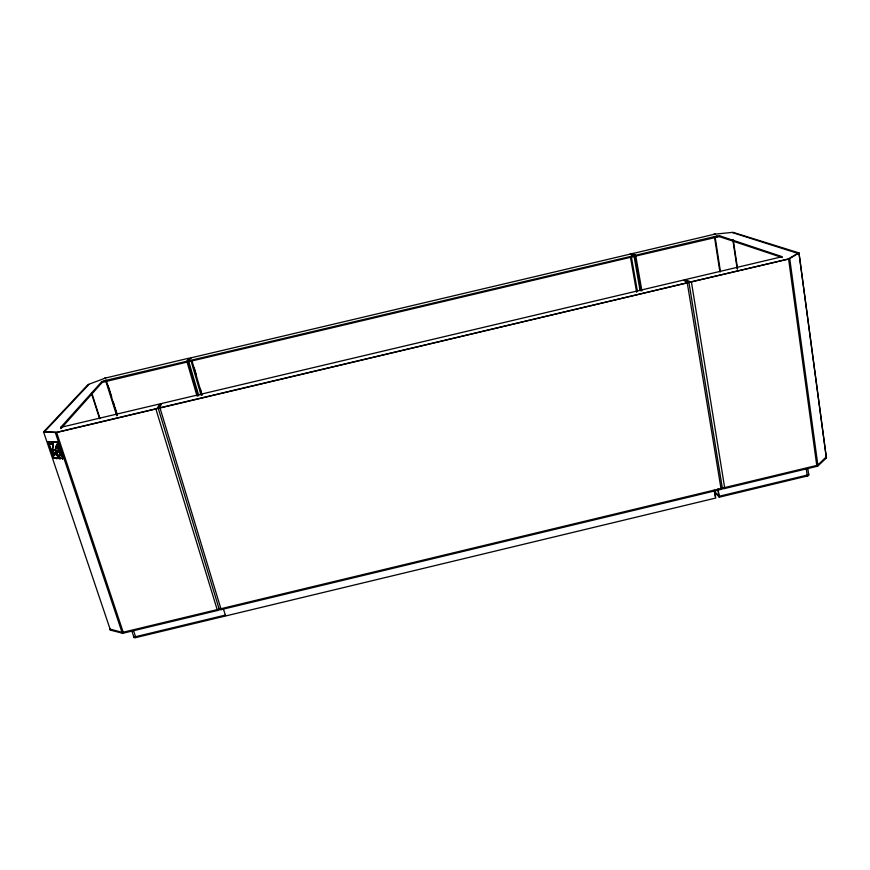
<?xml version="1.0" encoding="UTF-8"?>
<svg xmlns="http://www.w3.org/2000/svg" width="870" height="870" viewBox="0 0 870 870"><rect width="100%" height="100%" fill="white"/><g stroke="black" fill="none" stroke-linecap="round" stroke-linejoin="round"><path stroke-width="1.3" d="M109.87 629.075L121.985 632.305A2.001 0.696 -20 0 0 123.203 632.229L217.185 609.631A1.947 0.707 -18.4 0 0 219.24 608.391A1.947 0.707 -18.3 0 0 220.904 608.739L720.991 488.472A1.936 0.696 -7.9 0 0 722.209 487.439A1.936 0.696 -7.8 0 0 724.634 487.591L816.767 465.439A1.979 0.685 -6.3 0 0 817.833 464.971L826.38 456.837M798.029 253.453L732.148 232.518M59.78 458.653L59.736 458.283M53.385 444.07L52.33 449.605L55.234 449.801L56.811 444.276L58.845 450.345L56.876 444.94L55.419 450.018L57.431 456.152L52.483 450.54L54.07 455.88L52.091 449.855L53.146 444.32L50.025 443.841L53.429 444.048L52.363 449.594L55.234 449.801L56.767 444.287M60.976 428.562L102.258 382.376L187.072 362.083M60.704 427.377L782.206 256.693L719.566 235.781L717.576 235.89L104.302 380.745L101.67 381.756L60.704 427.377L61.03 428.344M225.58 615.579L223.253 608.663M219.109 608.935L158.155 408.052L160.526 404.278M55.419 450.018C44.881 445.799 64.13 464.08 55.288 450.084L56.833 444.962M189.225 361.006L189.638 360.332M161.537 404.039L159.264 408.052M640.07 290.547L633.958 255.606L630.228 254.105L191.095 357.82L188.551 360.832L198.784 395.709M191.161 358.027L189.366 358.364L187.692 361.039L197.925 395.915M159.504 404.517L157.122 408.291L156.045 408.748L56.887 432.249L44.555 431.672L88.99 384.366M189.366 358.364C187.126 357.842 189.323 359.321 186.822 361.246L197.066 396.111M684.603 280.151L689.018 282.445L56.637 432.531L43.511 432.009L88.033 384.573L105.466 378.037L187.963 358.407M797.953 253.322L788.22 258.988L691.139 281.989L685.604 279.912L685.767 280.912M59.769 458.533L60.356 458.425M110.164 629.662A1.979 0.674 -20.1 0 0 110.436 630.119L122.289 633.186A2.001 0.696 -20 0 0 123.496 633.121L217.456 610.522A1.947 0.707 -18.4 0 0 219.512 609.272A1.947 0.707 -18.3 0 0 221.176 609.631L721.132 489.386A1.936 0.696 -7.9 0 0 722.361 488.353A1.936 0.696 -7.8 0 0 724.786 488.505L816.886 466.363A1.979 0.685 -6.3 0 0 817.952 465.885L826.359 458.012A1.957 0.663 -6.2 0 0 826.348 457.5L799.008 252.909L732.997 232.323L714.694 234.182M159.351 407.91L687.963 282.609L683.602 280.39M722.361 488.353L688.931 282.304L788.97 259.021L799.008 252.909M641.864 290.754L635.665 255.204L632.577 253.681L633.143 253.409M62.096 458.664L62.89 458.729L62.042 458.523L62.76 458.577L57.344 442.123L48.078 441.558L53.614 457.99L54.342 458.055L53.646 457.848L48.252 441.688L57.311 442.275M56.789 458.599L56.332 457.783L56.941 458.61M58.377 458.533L58.17 457.805L57.039 458.251M60.302 458.12L59.247 458.283M61.041 458.327L60.226 458.838M53.614 457.99L54.375 458.033M55.299 457.609L55.658 458.24M55.984 458.533L55.723 457.642L55.984 458.533C57.376 458.588 55.321 456.837 56.561 458.555M104.4 378.232L105.651 377.841M225.221 615.123L135.535 636.709A2.566 0.913 -20 0 1 133.523 636.383M133.643 636.416L133.849 637.068A2.566 0.913 -20 0 0 135.818 637.579L715.771 498.031L714.531 490.517M714.346 492.018L719.349 497.161L807.295 476.01A2.545 0.892 -6.3 0 0 808.687 474.694L808.654 474.476M188.801 361.681L634.11 256.476M635.818 256.063L719.294 236.596L782.173 257.542M713.813 234.193L715.096 233.976M714.694 234.182L631.696 253.779L634.817 255.41L641.016 290.961M59.443 458.468C59.106 456.804 58.649 459.958 60.693 458.044M55.691 457.663L55.104 457.968M57.67 457.827L58.214 458.403M631.729 253.877L629.934 254.16M714.226 491.158L719.207 496.27L807.164 475.107A2.545 0.892 -6.3 0 0 808.698 473.943M43.565 431.835L110.436 630.119M55.386 432.694L122.289 633.186M57.344 442.123L62.847 458.751M57.703 457.805L57.964 458.697M56.637 432.531L123.496 633.121M133.556 630.717L135.818 637.579M131.925 631.218L132.577 633.208M132.914 634.208L133.567 636.198M91.731 392.903L99.941 418.481M91.383 393.088L99.593 418.687M101.67 381.756L101.942 382.604M108.065 385.497L111.686 396.97M113.307 402.07L114.514 405.898M114.916 407.171L116.895 413.457M106.129 380.146L117.33 415.577M105.542 380.32L116.754 415.762M104.302 380.745L104.563 381.582M160.189 408.563L159.96 407.823L221.176 609.631M155.882 409.02L217.456 610.522M194.238 367.988L196.152 374.524M200.339 388.825L201.47 392.718M191.857 360.408L202.079 395.361M190.976 360.724L201.079 395.219M631.261 256.226L637.46 291.504M630.554 257.672L636.644 292.298M717.989 488.875L719.349 497.161M717.891 489.799L719.044 496.846M714.226 490.201L715.314 496.813M691.443 282.13L724.786 488.505M721.132 489.386L687.322 283.152M716.75 236.053L716.88 236.912M715.227 237.641L720.469 271.734M714.422 236.444L719.871 271.821M719.566 235.781L719.697 236.651M733.258 239.979L737.586 268.917M732.855 239.979L737.184 268.895M807.849 468.658L808.567 473.802M806.305 468.93L807.295 476.01M789.753 258.716L817.952 465.885M788.611 259.119L816.886 466.363M798.986 253.203L826.359 458.012M56.3 452.226A3.23 1.501 64.4 0 0 59.508 456.239A3.23 1.501 64.4 0 0 58.79 451.421A3.23 1.501 64.4 0 0 56.3 452.226A3.23 1.501 64.4 0 0 59.475 456.25A3.23 1.501 64.4 0 0 58.758 451.432A3.23 1.501 64.4 0 0 56.267 452.248M56.496 452.335A2.904 1.348 64.4 0 0 59.377 455.945A2.904 1.348 64.4 0 0 58.736 451.606A2.904 1.348 64.4 0 0 56.496 452.335M56.452 452.356A2.904 1.348 64.4 0 0 59.345 455.956A2.904 1.348 64.4 0 0 58.692 451.617A2.904 1.348 64.4 0 0 56.452 452.356"/></g></svg>
